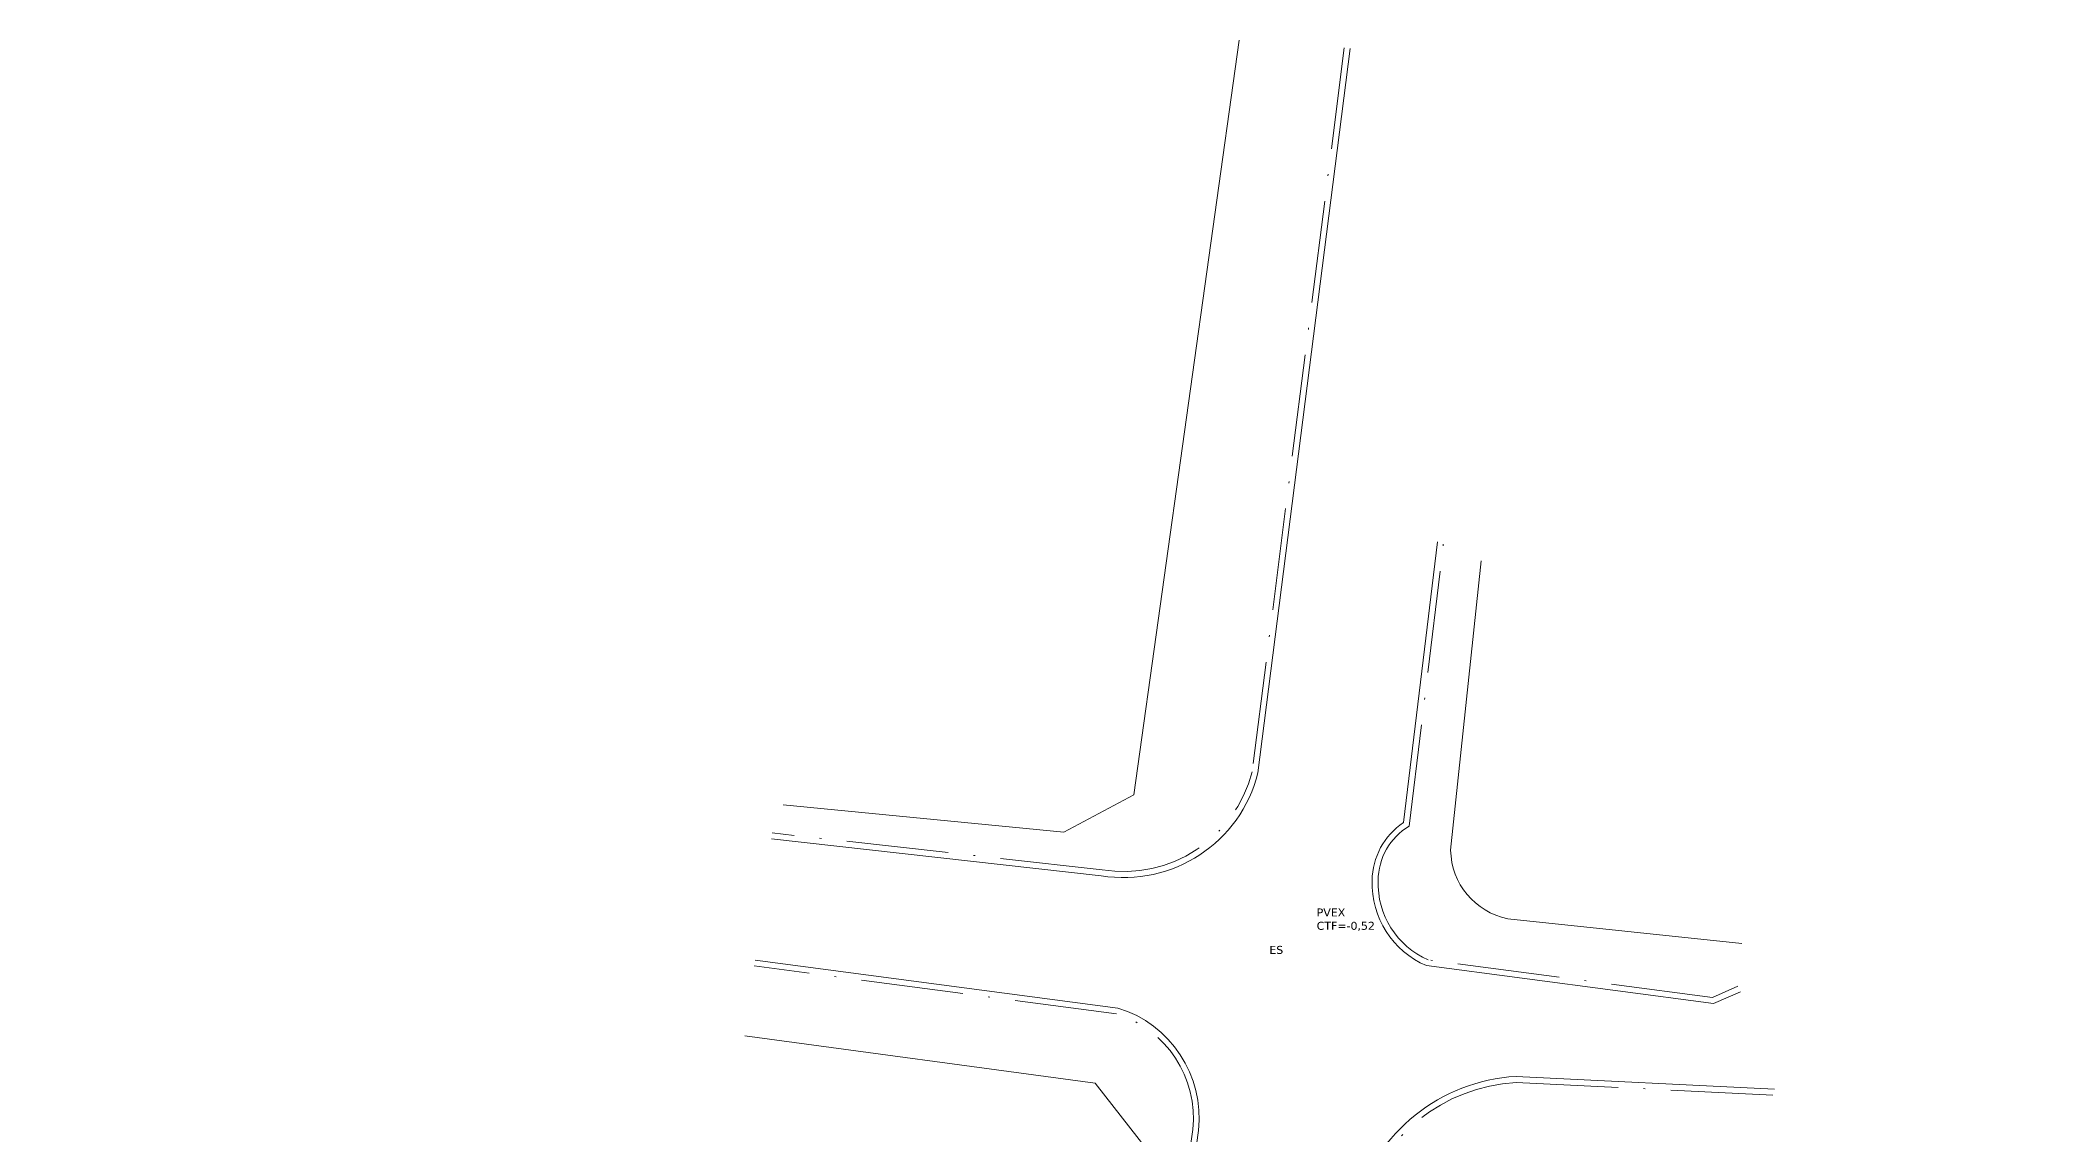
# Model space of a CAD drawing. Extents: x 359101 to 359770, y 7352318 to 7353133.
# Drawn here: x 359250.2 to 359367.7, y 7353068.8 to 7353133.1 of the extents above; entities that cross this region are included whole.
import ezdxf

# ---------------------------------------------------------------- set-up
doc = ezdxf.new("R2010")
doc.units = 0
doc.header["$LTSCALE"] = 2.5
doc.linetypes.add('AVT-LIN-GUIA DE RUA', pattern=[1.44, 0.96, -0.24, 0, -0.24])
for name, color, linetype, lineweight, true_color in [('AVT-LT-CAD-ETIQUETA NUMERO DE CASA', 252, 'Continuous', 0, 0x858585), ('AVT-LT-URB-DIVISA TERRENO OU AL PREDIAL', 251, 'Continuous', 13, 0x5c5c5c), ('AVT-LT-VIA-GUIA', 8, 'AVT-LIN-GUIA DE RUA', 15, 0x6e6e6e), ('AVT-LT-VIA-SARJETA', 253, 'Continuous', 0, 0xa6a6a6)]:
    doc.layers.add(name, color=color, linetype=linetype, lineweight=lineweight, true_color=true_color)
doc.styles.get("Standard").update_dxf_attribs({"font": 'arial.ttf'})

msp = doc.modelspace()

# ---------------------------------------------------------------- linework, layer by layer
at = {"layer": 'AVT-LT-URB-DIVISA TERRENO OU AL PREDIAL', "flags": 128}
for points in [[(359293.84, 7353088.15), (359310.32, 7353086.53), (359314.44, 7353088.72), (359320.62, 7353133.09)], [(359250.19, 7352902.45), (359289.82, 7352897.03), (359306.45, 7353022.88), (359309.05, 7353022.51), (359315.74, 7353067.22), (359312.17, 7353071.79), (359291.59, 7353074.56)]]:
    msp.add_lwpolyline(points, dxfattribs=at)
msp.add_lwpolyline([(359334.84, 7353102.49), (359333.05, 7353085.48, 0.351546), (359336.4, 7353081.44), (359350.15, 7353079.99)], format="xyb", dxfattribs=at)
at = {"layer": 'AVT-LT-VIA-GUIA', "ltscale": 2.5}
for points in [[(359326.8, 7353132.64), (359321.39, 7353090.09, -0.389711), (359312.58, 7353084.32), (359293.2, 7353086.49)], [(359349.93, 7353077.48), (359348.44, 7353076.82), (359331.73, 7353079.03, -0.30669), (359328.79, 7353083.69, -0.260553), (359330.61, 7353086.89), (359332.63, 7353103.55)], [(359310.85, 7353018.79), (359317.9, 7353069.05, 0.35924), (359313.42, 7353075.85), (359292.14, 7353078.67)], [(359479.86, 7353016.55), (359476.9, 7353000.35, -0.309394), (359471.98, 7352996.88), (359407.49, 7353006.38), (359328.33, 7353017.21, -0.363198), (359323.3, 7353023.55), (359327.8, 7353064.55, -0.317658), (359336.89, 7353071.83), (359352.05, 7353071.08)]]:
    msp.add_lwpolyline(points, format="xyb", dxfattribs=at)
at = {"layer": 'AVT-LT-VIA-SARJETA', "ltscale": 2.5}
for points in [[(359327.15, 7353132.59), (359321.73, 7353090.02, -0.390147), (359312.53, 7353083.97), (359293.16, 7353086.14)], [(359350.07, 7353077.15), (359348.49, 7353076.46), (359331.63, 7353078.69, -0.309084), (359328.44, 7353083.69, -0.249098), (359330.28, 7353087.1), (359332.28, 7353103.59)], [(359311.2, 7353018.74), (359318.24, 7353069, 0.36072), (359313.5, 7353076.2), (359292.19, 7353079.01)], [(359480.21, 7353016.49), (359477.24, 7353000.26, -0.312284), (359471.95, 7352996.53), (359407.44, 7353006.03), (359328.27, 7353016.86, -0.364336), (359322.95, 7353023.57), (359327.45, 7353064.61, -0.318964), (359336.89, 7353072.18), (359352.07, 7353071.43)]]:
    msp.add_lwpolyline(points, format="xyb", dxfattribs=at)

# ---------------------------------------------------------------- texts
at = {"layer": 'AVT-LT-CAD-ETIQUETA NUMERO DE CASA', "char_height": 0.47, "attachment_point": 1}
for s, width, heights, insert in [('{\\fVerdana|b0|i0|c0|p34;PVEX\\PCTF=-0,52}', 5.0084, [1.44], (359325.18, 7353082.05, -992.87)), ('{\\fVerdana|b0|i0|c0|p34;ES}', 0.47, [0.574], (359322.4, 7353079.85, 410.72)), ('{\\fVerdana|b0|i0|c0|p34;ES}', 0.47, [0.574], (359322.4, 7353079.85, 410.72))]:
    msp.add_mtext_dynamic_manual_height_columns(s, width=width, gutter_width=1, heights=heights, dxfattribs=dict(at, insert=insert))

doc.saveas('drawing.dxf')
